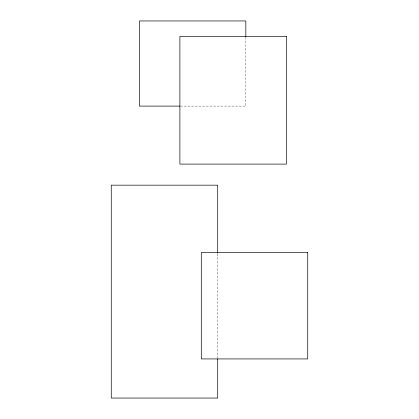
<?xml version="1.0" encoding="UTF-8"?>
<svg xmlns="http://www.w3.org/2000/svg" width="419" height="419" viewBox="0 0 419 419"><rect width="100%" height="100%" fill="white"/><g stroke="black" fill="none" stroke-linecap="round" stroke-linejoin="round"><path stroke-width="0.31" stroke-dasharray="2.1 1.57" d="M180.526 106.107L245.827 106.107L245.827 37.202M217.707 253.731L217.707 358.214"/><path stroke-width="0.63" d="M179.871 106.107L139.386 106.107L139.386 20.95L245.827 20.95L245.827 36.553M217.707 253.081L217.707 185.167L111.265 185.167L111.265 398.05L217.707 398.05L217.707 358.868M286.334 36.359L179.892 36.359L179.892 164.091L286.334 164.091L286.334 36.359M307.735 252.489L201.293 252.489L201.293 358.931L307.735 358.931L307.735 252.489"/></g></svg>
